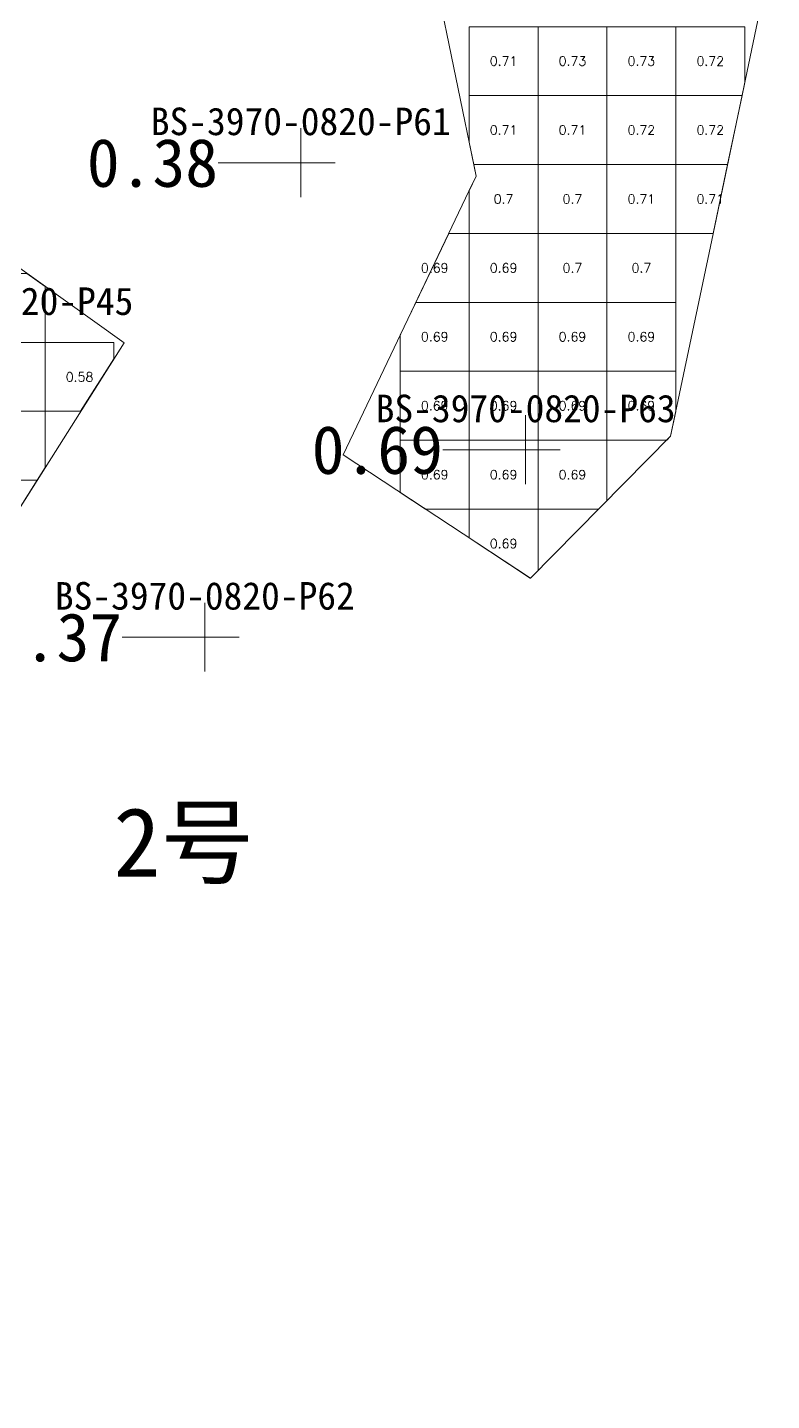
# Model space of a CAD drawing. Header units: inches. Extents: x 469961 to 470038, y 4349672 to 4349793.
# Drawn here: x 470018.2 to 470029, y 4349693.86 to 4349713.78 of the extents above; entities that cross this region are included whole.
import ezdxf
from ezdxf.enums import TextEntityAlignment as Align

# ---------------------------------------------------------------- set-up
doc = ezdxf.new("R2010")
doc.units = ezdxf.units.IN
doc.header["$MEASUREMENT"] = 0
for name, color, linetype, lineweight in [('0.500-1.000', 7, 'Continuous', 0), ('孔口文字', 7, 'Continuous', 0), ('点', 7, 'Continuous', 0), ('爆区方格网', 7, 'Continuous', 0), ('线条', 7, 'Continuous', 0), ('钻孔', 7, 'Continuous', 0)]:
    doc.layers.add(name, color=color, linetype=linetype, lineweight=lineweight)
doc.styles.add('3dmine_textStyle_1', font='txt.shx', dxfattribs={"height": 1, "bigfont": 'gbcbig.shx'})
doc.styles.add('3dmine_textStyle_3', font='宋体.ttf', dxfattribs={"height": 1})
doc.styles.add('3dmine_textStyle_4', font='simsunb.ttf', dxfattribs={"height": 1})

msp = doc.modelspace()

# ---------------------------------------------------------------- hatches: boundary and pattern name
at = {"layer": '钻孔', "linetype": 'Continuous', "lineweight": 0, "true_color": 0x808080, "extrusion": (0, 1, 0)}
for points in [[(-470023.17, 3959.573), (-470022.17, 3959.573), (-470022.17, 3970.573), (-470023.17, 3970.573)], [(-470021.778, 3959.791), (-470020.778, 3959.791), (-470020.778, 3970.791), (-470021.778, 3970.791)]]:
    msp.add_hatch(color=8, dxfattribs=at).paths.add_polyline_path(points, flags=0)
at = {"layer": '钻孔', "linetype": 'Continuous', "lineweight": 0, "true_color": 0x00ffff, "extrusion": (0, 1, 0)}
for points in [[(-470018.563, 3960.36), (-470017.563, 3960.36), (-470017.563, 3970.36), (-470018.563, 3970.36)], [(-470026.434, 3959.71), (-470025.434, 3959.71), (-470025.434, 3970.71), (-470026.434, 3970.71)]]:
    msp.add_hatch(color=4, dxfattribs=at).paths.add_polyline_path(points, flags=0)

# ---------------------------------------------------------------- linework, layer by layer
at = {"layer": '0.500-1.000', "color": 4, "linetype": 'Continuous', "lineweight": 0, "true_color": 0x00ffff}
for points in [[(470012.808, 4349720.244), (470009.242, 4349718.086), (470008.773, 4349717.802), (470011.111, 4349715.698), (470011.633, 4349715.573), (470014.264, 4349714.939), (470012.026, 4349713.451), (470014.129, 4349712.398), (470017.474, 4349710.723), (470019.607, 4349709.204), (470017.075, 4349705.209), (470013.291, 4349708.361), (470012.992, 4349708.609), (470011.015, 4349707.012), (470010.5, 4349706.596), (470012.084, 4349703.665), (470012.084, 4349703.665), (470013.297, 4349701.422), (470015.97, 4349699.182), (470011.722, 4349697.386), (470011.748, 4349696.216), (470011.825, 4349692.798)], [(470029.004, 4349714.837), (470028.135, 4349710.689), (470027.539, 4349707.847), (470025.503, 4349705.788), (470022.786, 4349707.575), (470024.612, 4349711.403), (470024.716, 4349711.62), (470024.124, 4349714.49)]]:
    msp.add_lwpolyline(points, dxfattribs=at)
at = {"layer": '点', "color": 138, "linetype": 'Continuous', "lineweight": 0, "true_color": 0x004c4c}
for points, elevation in [([(470022.17, 4349711.315), (470022.17, 4349712.315)], 3970.573), ([(470022.67, 4349711.815), (470021.67, 4349711.815)], 3970.573), ([(470025.434, 4349707.15), (470025.434, 4349708.15)], 3970.71), ([(470025.934, 4349707.65), (470024.934, 4349707.65)], 3970.71), ([(470020.778, 4349704.431), (470020.778, 4349705.431)], 3970.791), ([(470021.278, 4349704.931), (470020.278, 4349704.931)], 3970.791)]:
    msp.add_lwpolyline(points, dxfattribs=dict(at, elevation=elevation))
at = {"layer": '爆区方格网', "color": 4, "linetype": 'Continuous', "lineweight": 0, "true_color": 0x00ffff}
for points, elevation in [([(470025.614, 4349712.789), (470024.614, 4349712.789), (470024.614, 4349713.789), (470025.614, 4349713.789), (470025.614, 4349712.789)], 3970.911), ([(470026.614, 4349712.789), (470025.614, 4349712.789), (470025.614, 4349713.789), (470026.614, 4349713.789), (470026.614, 4349712.789)], 3970.911), ([(470027.614, 4349712.789), (470026.614, 4349712.789), (470026.614, 4349713.789), (470027.614, 4349713.789), (470027.614, 4349712.789)], 3970.911), ([(470028.614, 4349712.978), (470028.575, 4349712.789), (470027.614, 4349712.789), (470027.614, 4349713.789), (470028.614, 4349713.789), (470028.614, 4349712.978)], 3970.911), ([(470025.614, 4349711.789), (470024.681, 4349711.789), (470024.614, 4349712.112), (470024.614, 4349712.789), (470025.614, 4349712.789), (470025.614, 4349711.789)], 3970.911), ([(470026.614, 4349711.789), (470025.614, 4349711.789), (470025.614, 4349712.789), (470026.614, 4349712.789), (470026.614, 4349711.789)], 3970.911), ([(470027.614, 4349711.789), (470026.614, 4349711.789), (470026.614, 4349712.789), (470027.614, 4349712.789), (470027.614, 4349711.789)], 3970.911), ([(470028.365, 4349711.789), (470027.614, 4349711.789), (470027.614, 4349712.789), (470028.575, 4349712.789), (470028.365, 4349711.789)], 3970.911), ([(470025.614, 4349710.789), (470024.614, 4349710.789), (470024.614, 4349711.407), (470024.716, 4349711.62), (470024.681, 4349711.789), (470025.614, 4349711.789), (470025.614, 4349710.789)], 3970.911), ([(470026.614, 4349710.789), (470025.614, 4349710.789), (470025.614, 4349711.789), (470026.614, 4349711.789), (470026.614, 4349710.789)], 3970.911), ([(470027.614, 4349710.789), (470026.614, 4349710.789), (470026.614, 4349711.789), (470027.614, 4349711.789), (470027.614, 4349710.789)], 3970.911), ([(470028.156, 4349710.789), (470027.614, 4349710.789), (470027.614, 4349711.789), (470028.365, 4349711.789), (470028.156, 4349710.789)], 3970.911), ([(470024.614, 4349709.789), (470023.842, 4349709.789), (470024.319, 4349710.789), (470024.614, 4349710.789), (470024.614, 4349709.789)], 3970.911), ([(470025.614, 4349709.789), (470024.614, 4349709.789), (470024.614, 4349710.789), (470025.614, 4349710.789), (470025.614, 4349709.789)], 3970.911), ([(470026.614, 4349709.789), (470025.614, 4349709.789), (470025.614, 4349710.789), (470026.614, 4349710.789), (470026.614, 4349709.789)], 3970.911), ([(470027.614, 4349709.789), (470026.614, 4349709.789), (470026.614, 4349710.789), (470027.614, 4349710.789), (470027.614, 4349709.789)], 3970.911), ([(470018.459, 4349710.021), (470018.459, 4349709.208), (470017.459, 4349709.208), (470017.459, 4349710.208), (470018.196, 4349710.208), (470018.459, 4349710.021)], 3970.36), ([(470024.614, 4349708.789), (470023.614, 4349708.789), (470023.614, 4349709.311), (470023.842, 4349709.789), (470024.614, 4349709.789), (470024.614, 4349708.789)], 3970.911), ([(470025.614, 4349708.789), (470024.614, 4349708.789), (470024.614, 4349709.789), (470025.614, 4349709.789), (470025.614, 4349708.789)], 3970.911), ([(470026.614, 4349708.789), (470025.614, 4349708.789), (470025.614, 4349709.789), (470026.614, 4349709.789), (470026.614, 4349708.789)], 3970.911), ([(470027.614, 4349708.789), (470026.614, 4349708.789), (470026.614, 4349709.789), (470027.614, 4349709.789), (470027.614, 4349708.789)], 3970.911), ([(470018.459, 4349708.208), (470017.459, 4349708.208), (470017.459, 4349709.208), (470018.459, 4349709.208), (470018.459, 4349708.208)], 3970.36), ([(470019.459, 4349708.971), (470018.975, 4349708.208), (470018.459, 4349708.208), (470018.459, 4349709.208), (470019.459, 4349709.208), (470019.459, 4349708.971)], 3970.36), ([(470024.614, 4349707.789), (470023.614, 4349707.789), (470023.614, 4349708.789), (470024.614, 4349708.789), (470024.614, 4349707.789)], 3970.911), ([(470025.614, 4349707.789), (470024.614, 4349707.789), (470024.614, 4349708.789), (470025.614, 4349708.789), (470025.614, 4349707.789)], 3970.911), ([(470026.614, 4349707.789), (470025.614, 4349707.789), (470025.614, 4349708.789), (470026.614, 4349708.789), (470026.614, 4349707.789)], 3970.911), ([(470027.614, 4349708.204), (470027.539, 4349707.847), (470027.482, 4349707.789), (470026.614, 4349707.789), (470026.614, 4349708.789), (470027.614, 4349708.789), (470027.614, 4349708.204)], 3970.911), ([(470018.459, 4349707.393), (470018.342, 4349707.208), (470017.459, 4349707.208), (470017.459, 4349708.208), (470018.459, 4349708.208), (470018.459, 4349707.393)], 3970.36), ([(470024.614, 4349706.789), (470023.981, 4349706.789), (470023.614, 4349707.03), (470023.614, 4349707.789), (470024.614, 4349707.789), (470024.614, 4349706.789)], 3970.911), ([(470025.614, 4349706.789), (470024.614, 4349706.789), (470024.614, 4349707.789), (470025.614, 4349707.789), (470025.614, 4349706.789)], 3970.911), ([(470026.614, 4349706.911), (470026.493, 4349706.789), (470025.614, 4349706.789), (470025.614, 4349707.789), (470026.614, 4349707.789), (470026.614, 4349706.911)], 3970.911), ([(470017.708, 4349706.208), (470017.459, 4349706.208), (470017.459, 4349707.208), (470018.342, 4349707.208), (470017.708, 4349706.208)], 3970.36), ([(470025.614, 4349705.9), (470025.504, 4349705.789), (470025.502, 4349705.789), (470024.614, 4349706.373), (470024.614, 4349706.789), (470025.614, 4349706.789), (470025.614, 4349705.9)], 3970.911)]:
    msp.add_lwpolyline(points, dxfattribs=dict(at, elevation=elevation))
at = {"layer": '线条', "color": 138, "linetype": 'Continuous', "lineweight": 0, "true_color": 0x004c4c}
for points, elevation in [([(470022.17, 4349711.815), (470022.17, 4349711.815), (470022.17, 4349711.815)], 3970.573), ([(470025.434, 4349707.65), (470025.434, 4349707.65), (470025.434, 4349707.65)], 3970.71), ([(470020.778, 4349704.931), (470020.778, 4349704.931), (470020.778, 4349704.931)], 3970.791)]:
    msp.add_lwpolyline(points, dxfattribs=dict(at, elevation=elevation))
at = {"layer": '钻孔', "color": 8, "linetype": 'Continuous', "lineweight": 0, "true_color": 0x808080}
for points, elevation in [([(470022.17, 4349711.815), (470020.97, 4349711.815)], 3970.573), ([(470022.17, 4349711.815), (470020.97, 4349711.815)], 3959.573), ([(470020.778, 4349704.931), (470019.578, 4349704.931)], 3970.791), ([(470020.778, 4349704.931), (470019.578, 4349704.931)], 3959.791)]:
    msp.add_lwpolyline(points, dxfattribs=dict(at, elevation=elevation))
at = {"layer": '钻孔', "color": 4, "linetype": 'Continuous', "lineweight": 0, "true_color": 0x00ffff}
for elevation in [3970.71, 3959.71]:
    msp.add_lwpolyline([(470025.434, 4349707.65), (470024.234, 4349707.65)], dxfattribs=dict(at, elevation=elevation))

# ---------------------------------------------------------------- texts
at = {"color": 4, "linetype": 'Continuous', "lineweight": 0, "true_color": 0x00ffff, "style": '3dmine_textStyle_1'}
for s, p in [('0.71', (470025.114, 4349713.289, 3970.911)), ('0.73', (470026.114, 4349713.289, 3970.911)), ('0.73', (470027.114, 4349713.289, 3970.911)), ('0.72', (470028.114, 4349713.289, 3970.911)), ('0.71', (470025.114, 4349712.289, 3970.911)), ('0.71', (470026.114, 4349712.289, 3970.911)), ('0.72', (470027.114, 4349712.289, 3970.911)), ('0.72', (470028.114, 4349712.289, 3970.911)), ('0.7', (470025.114, 4349711.289, 3970.911)), ('0.7', (470026.114, 4349711.289, 3970.911)), ('0.71', (470027.114, 4349711.289, 3970.911)), ('0.71', (470028.114, 4349711.289, 3970.911)), ('0.69', (470024.114, 4349710.289, 3970.911)), ('0.69', (470025.114, 4349710.289, 3970.911)), ('0.7', (470026.114, 4349710.289, 3970.911)), ('0.7', (470027.114, 4349710.289, 3970.911)), ('0.69', (470024.114, 4349709.289, 3970.911)), ('0.69', (470025.114, 4349709.289, 3970.911)), ('0.69', (470026.114, 4349709.289, 3970.911)), ('0.69', (470027.114, 4349709.289, 3970.911)), ('0.58', (470018.959, 4349708.708, 3970.36)), ('0.69', (470024.114, 4349708.289, 3970.911)), ('0.69', (470025.114, 4349708.289, 3970.911)), ('0.69', (470026.114, 4349708.289, 3970.911)), ('0.69', (470027.114, 4349708.289, 3970.911)), ('0.69', (470024.114, 4349707.289, 3970.911)), ('0.69', (470025.114, 4349707.289, 3970.911)), ('0.69', (470026.114, 4349707.289, 3970.911)), ('0.69', (470025.114, 4349706.289, 3970.911))]:
    msp.add_text(s, height=0.1333, dxfattribs=at).set_placement(p, align=Align.MIDDLE_CENTER)
at = {"color": 7, "linetype": 'Continuous', "lineweight": 0, "style": '3dmine_textStyle_3'}
msp.add_text('2号', height=1, dxfattribs=at).set_placement((470019.452, 4349701.457, 1985.923))
at = {"layer": '孔口文字', "color": 138, "linetype": 'Continuous', "lineweight": 0, "true_color": 0x004c4c, "style": '3dmine_textStyle_4'}
for s, p in [('BS-3970-0820-P61', (470022.17, 4349712.215, 3970.573)), ('BS-3970-0820-P45', (470017.563, 4349709.606, 3970.36)), ('BS-3970-0820-P63', (470025.434, 4349708.05, 3970.71)), ('BS-3970-0820-P62', (470020.778, 4349705.331, 3970.791))]:
    msp.add_text(s, height=0.4, dxfattribs=at).set_placement(p, align=Align.CENTER)
at = {"layer": '钻孔', "color": 8, "linetype": 'Continuous', "lineweight": 0, "true_color": 0x808080, "style": '3dmine_textStyle_4'}
for s, p in [('0.38', (470020.97, 4349711.815, 3970.573)), ('0.37', (470019.578, 4349704.931, 3970.791))]:
    msp.add_text(s, height=0.7, dxfattribs=at).set_placement(p, align=Align.MIDDLE_RIGHT)
at = {"layer": '钻孔', "color": 4, "linetype": 'Continuous', "lineweight": 0, "true_color": 0x00ffff, "style": '3dmine_textStyle_4'}
msp.add_text('0.69', height=0.7, dxfattribs=at).set_placement((470024.234, 4349707.65, 3970.71), align=Align.MIDDLE_RIGHT)

doc.saveas('drawing.dxf')
